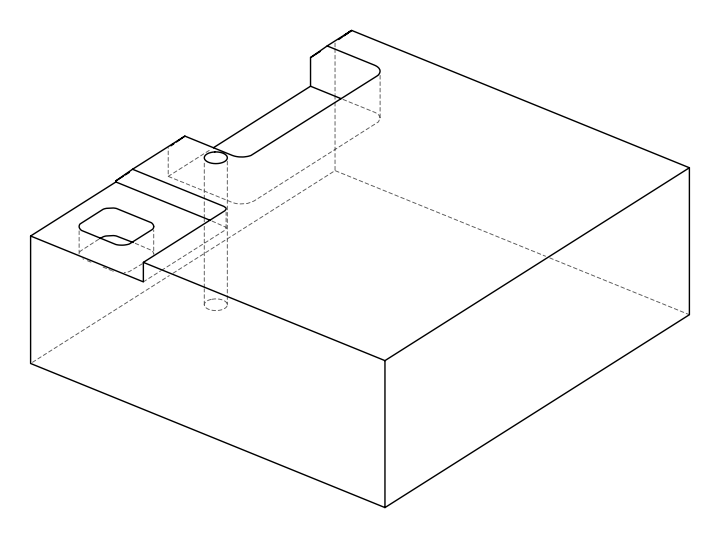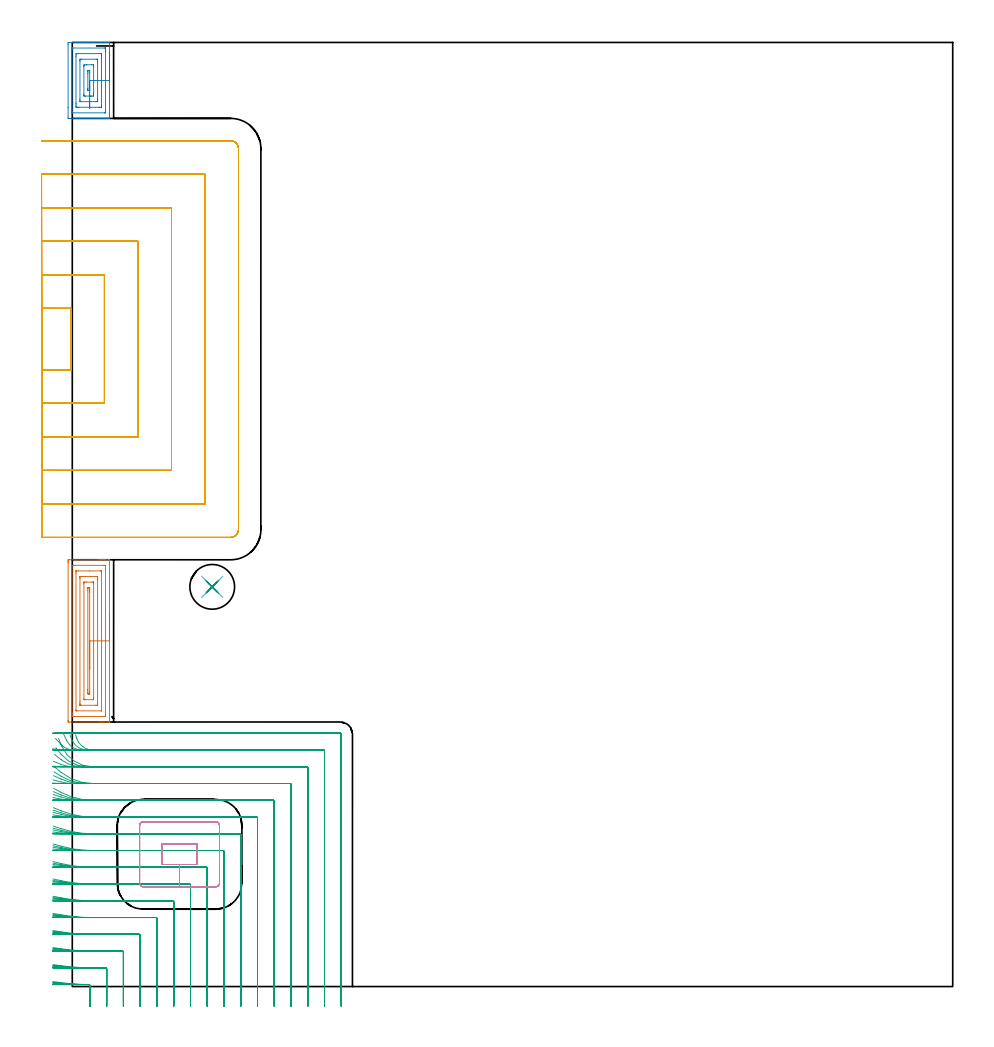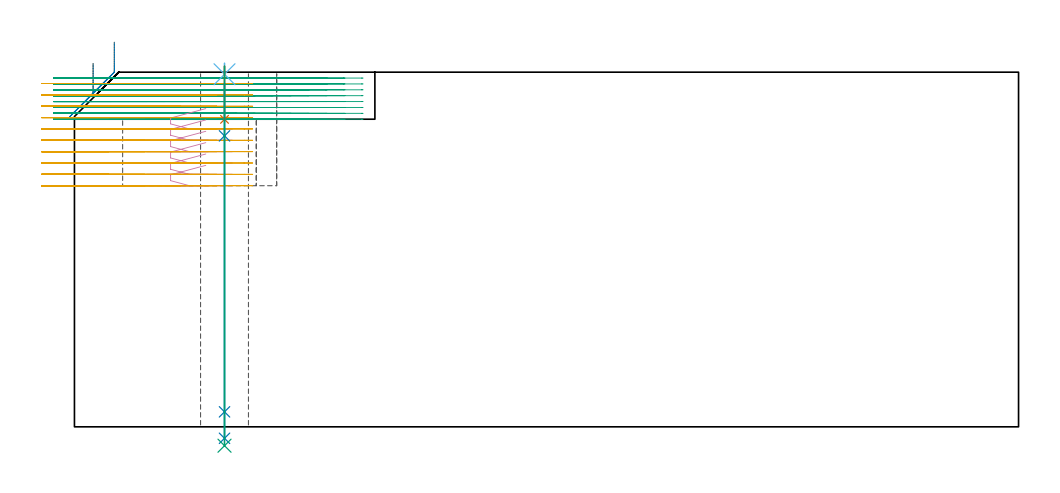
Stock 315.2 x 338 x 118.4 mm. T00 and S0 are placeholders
(PLAN: 9 operations, 6 tool changes, 76.2 min)
(1 AREA_MILL | FG_CHAMFER_SURFACE | UGT0205_001 | 3 min | 7935 mm3)
(2 AREA_MILL_1 | FG_CHAMFER_SURFACE_1 | UGT0205_001 | 1.51 min | 3765 mm3)
(3 MILL_CORNER_NOTCH_RECTANGULAR | CORNER_NOTCH_RECTANGULAR | NXT0201_009 | Follow Part, ap 2, ae 75% | 31.34 min | 148285 mm3)
(4 MILL_RECTANGULAR_POCKET | POCKET_RECTANGULAR_STRAIGHT | NXT0201_012 | Follow Part, ap 4, ae 75% | 2.45 min | 37239 mm3)
(5 MILL_SLOT | SLOT_PARTIAL_RECTANGULAR | NXT0201_012 | Follow Part, ap 4, ae 75% | 36.71 min | 400764 mm3)
(6 SPOT_DRILL | STEP1HOLE | NXT0321_9005460120000 | 0.03 min | 9 mm3)
(7 DRILL_BLIND_HOLE_INTO_CENTER | STEP1HOLE | NXT0301_076 | 0.07 min | 1245 mm3)
(8 GUN_DRILL_THROUGH_HOLE | STEP1HOLE | UGT0307_007 | 0.58 min | 8134 mm3)
(9 DRILL_TO_ENLARGE_THROUGH_HOLE | STEP1HOLE | UGT0301_006 | 0.51 min | 14370 mm3)
(TOOL UGT0205_001 | Chamfer Mill 20 x 3 x 45 deg. | D20 FL50 Z2)
(TOOL NXT0201_009 | ENDMILL 8mm [2P460-0800-NA 1630] | D8 FL26 Z6)
(TOOL NXT0201_012 | ENDMILL 16mm [2P460-1600-NA 1630] | D16 FL38 Z6)
(TOOL NXT0321_9005460120000 | NC Spot Drill, 142deg, 12mm, Carbide, Uncoated | D12 PA142 FL30 Z2)
(TOOL NXT0301_076 | Carbide Drill 10.5mm [860.1-1050-032A1-MM 2214] | D10.5 PA140 FL55 Z2)
(TOOL UGT0307_007 | Gun Drill 10 mm | D10 PA130 FL24 Z1)
(TOOL UGT0301_006 | Twist Drill 16 mm | D16 PA118 FL120 Z2)
(OP 1 AREA_MILL)
G17 G21 G94 G90
T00 M6
G54
G17 G0 G90 X13.3 Y133.75 S1061 M3
G43 Z128.4 H0
G94 G1 Y133.712 Z127.528 F250.
Y133.598 Z126.663
Y133.409 Z125.812
Y133.147 Z124.98
Y132.813 Z124.174
Y132.41 Z123.4
Y131.942 Z122.664
Y131.41 Z121.972
Y130.821 Z121.329
Y130.178 Z120.739
Y129.486 Z120.208
Y128.75 Z119.74
Y127.976 Z119.337
Y127.17 Z119.003
Y126.338 Z118.741
Y125.486 Z118.552
Y124.622 Z118.438
Y123.75 Z118.4
Y94.826
X13.297 Y94.71 Z118.389
X13.194 Y94.703 Z118.286
X13.082 Y94.7 Z118.18
X12.419 Z117.518
X11.656 Z116.755
X11.161 Z116.257
X10.913 Z116.01
X10.284 Z115.381
X10.036 Z115.133
X9.407 Z114.501
X-1.114 Z103.983
X-1.433 Y94.704 Z103.664
X-1.492 Y94.71 Z103.605
X-1.499 Y94.771 Z103.599
X-1.5 Y95.271 Z103.6
Y151.731
X-1.499 Y152.229 Z103.601
X-1.495 Y152.616 Z103.603
X-1.492 Y152.79 Z103.605
X-1.114 Y152.8 Z103.983
X9.407 Z114.501
X10.036 Z115.133
X10.284 Z115.381
X10.913 Z116.01
X11.161 Z116.257
X11.656 Z116.755
X13.082 Z118.181
X13.194 Y152.797 Z118.286
X13.297 Y152.79 Z118.389
X13.3 Y152.674 Z118.4
Y123.75
X11.886 Z116.986
X11.885 Y96.867 Z116.985
X11.884 Y96.775 Z116.984
X11.881 Y96.73 Z116.981
X11.88 Y96.715 Z116.98
X11.851 Y96.71 Z116.951
X11.504 Y96.702 Z116.604
X11.161 Y96.701 Z116.261
X10.629 Y96.7 Z115.729
X0.639 Y96.701 Z105.739
X0.104 Y96.704 Z105.204
X-0.026 Y96.71 Z105.074
X-0.079 Y96.731 Z105.021
X-0.083 Y96.894 Z105.017
X-0.084 Y97.051 Z105.016
X-0.086 Y97.787 Z105.014
Y97.941
X-0.085 Y150.633 Z105.015
X-0.084 Y150.725 Z105.016
X-0.082 Y150.77 Z105.018
X-0.08 Y150.785 Z105.02
X-0.051 Y150.79 Z105.049
X0.296 Y150.798 Z105.396
X0.639 Y150.799 Z105.739
X1.171 Y150.8 Z106.271
X11.161 Y150.799 Z116.261
X11.696 Y150.796 Z116.796
X11.826 Y150.79 Z116.926
X11.879 Y150.769 Z116.979
X11.883 Y150.606 Z116.983
X11.884 Y150.449 Z116.984
X11.886 Y149.713 Z116.986
Y149.559
Y123.75
X10.471 Z115.571
Y98.831
X10.47 Y98.736 Z115.57
X10.468 Y98.713 Z115.568
X10.466 Y98.709 Z115.566
X10.455 Y98.705 Z115.555
X10.412 Y98.701 Z115.512
X1.644 Z106.744
X1.516 Y98.705 Z106.616
X1.388 Y98.71 Z106.488
X1.335 Y98.725 Z106.435
X1.332 Y98.768 Z106.432
X1.33 Y98.831 Z106.43
X1.329 Y99.021 Z106.429
Y147.97
X1.331 Y148.669 Z106.431
X1.333 Y148.764 Z106.433
X1.335 Y148.782 Z106.435
X1.347 Y148.79 Z106.447
X1.391 Y148.797 Z106.491
X1.516 Y148.799 Z106.616
X2.264 Y148.8 Z107.364
X6.21 Z111.31
X10.155 Z115.255
X10.284 Y148.799 Z115.384
X10.413 Y148.797 Z115.513
X10.449 Y148.794 Z115.549
X10.466 Y148.79 Z115.566
X10.467 Y148.782 Z115.567
X10.47 Y148.733 Z115.57
X10.471 Y148.669 Z115.571
Y148.479
Y123.75
X9.057 Z114.157
Y101.501
X9.056 Y100.967 Z114.156
X9.053 Y100.788 Z114.153
X9.05 Y100.726 Z114.15
X9.044 Y100.709 Z114.144
X9.023 Y100.707 Z114.123
X8.925 Y100.704 Z114.025
X8.53 Y100.7 Z113.63
X8.442 Z113.542
X3.181 Z108.281
X2.869 Y100.704 Z107.969
X2.791 Y100.707 Z107.891
X2.756 Y100.71 Z107.856
X2.75 Y100.73 Z107.85
X2.748 Y100.803 Z107.848
X2.744 Y101.144 Z107.844
X2.743 Y101.501 Z107.843
Y102.036
Y145.999
X2.744 Y146.533 Z107.844
X2.747 Y146.712 Z107.847
X2.749 Y146.774 Z107.849
X2.756 Y146.791 Z107.856
X2.777 Y146.793 Z107.877
X2.875 Y146.796 Z107.975
X3.27 Y146.8 Z108.37
X3.358 Z108.458
X8.618 Z113.718
X8.931 Y146.796 Z114.031
X9.009 Y146.793 Z114.109
X9.044 Y146.79 Z114.144
X9.05 Y146.77 Z114.15
X9.052 Y146.697 Z114.152
X9.056 Y146.356 Z114.156
X9.057 Y145.999 Z114.157
Y145.464
Y123.75
X7.643 Z112.743
Y103.291
X7.64 Y102.841 Z112.74
X7.638 Y102.732 Z112.738
X7.637 Y102.713 Z112.737
X7.608 Y102.709 Z112.708
X7.539 Y102.705 Z112.639
X7.348 Y102.701 Z112.448
X4.718 Y102.7 Z109.818
X4.298 Y102.702 Z109.398
X4.215 Y102.705 Z109.315
X4.177 Y102.71 Z109.277
X4.163 Y102.715 Z109.263
X4.162 Y102.735 Z109.262
X4.159 Y102.841 Z109.259
X4.157 Y103.27 Z109.257
Y144.209
X4.16 Y144.659 Z109.26
X4.162 Y144.768 Z109.262
X4.163 Y144.787 Z109.263
X4.192 Y144.791 Z109.292
X4.261 Y144.795 Z109.361
X4.452 Y144.799 Z109.552
X5.023 Y144.8 Z110.123
X7.082 Z112.182
X7.502 Y144.798 Z112.602
X7.585 Y144.795 Z112.685
X7.623 Y144.79 Z112.723
X7.637 Y144.785 Z112.737
X7.638 Y144.765 Z112.738
X7.64 Y144.659 Z112.74
X7.643 Y144.23 Z112.743
Y123.75
X6.229 Z111.329
Y105.617
X6.227 Y105.061 Z111.327
X6.224 Y104.732 Z111.324
X6.222 Y104.713 Z111.322
X6.209 Y104.709 Z111.309
X6.166 Y104.705 Z111.266
X6.078 Y104.704 Z111.178
X5.9 Y104.71 Z111.
X5.578 Y104.736 Z110.678
X5.575 Y105.061 Z110.675
X5.572 Y105.393 Z110.672
X5.571 Y105.95 Z110.671
Y106.284
Y141.883
X5.573 Y142.439 Z110.673
X5.576 Y142.768 Z110.676
X5.578 Y142.787 Z110.678
X5.59 Y142.791 Z110.69
X5.634 Y142.795 Z110.734
X5.722 Y142.796 Z110.822
X5.9 Y142.79 Z111.
X6.222 Y142.764 Z111.322
X6.225 Y142.439 Z111.325
X6.228 Y142.107 Z111.328
X6.229 Y141.549 Z111.329
Y141.216
Y123.75
Y122.878 Z111.367
Y122.014 Z111.481
Y121.162 Z111.67
Y120.33 Z111.932
Y119.524 Z112.266
Y118.75 Z112.669
Y118.014 Z113.137
Y117.322 Z113.668
Y116.679 Z114.258
Y116.09 Z114.901
Y115.558 Z115.593
Y115.09 Z116.329
Y114.687 Z117.103
Y114.353 Z117.909
Y114.091 Z118.741
Y113.902 Z119.592
Y113.788 Z120.457
Y113.75 Z121.329
G0 Z128.4
M5
M2
(OP 2 AREA_MILL_1)
G17 G21 G94 G90
T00 M6
G54
G17 G0 G90 X13.3 Y334.4 S1061 M3
G43 Z128.4 H0
G94 G1 Y334.362 Z127.528 F250.
Y334.248 Z126.663
Y334.059 Z125.812
Y333.797 Z124.98
Y333.463 Z124.174
Y333.06 Z123.4
Y332.592 Z122.664
Y332.06 Z121.972
Y331.471 Z121.329
Y330.828 Z120.739
Y330.136 Z120.208
Y329.4 Z119.74
Y328.626 Z119.337
Y327.82 Z119.003
Y326.988 Z118.741
Y326.136 Z118.552
Y325.272 Z118.438
Y324.4 Z118.4
Y310.985
X13.297 Y310.81 Z118.389
X13.143 Y310.803 Z118.235
X12.981 Y310.8 Z118.081
X12.762 Z117.862
X12.037 Z117.132
X10.798 Z115.895
X9.407 Z114.503
X-1.114 Z103.983
X-1.374 Y310.803 Z103.723
X-1.492 Y310.81 Z103.606
X-1.499 Y310.93 Z103.599
X-1.5 Y314.674 Z103.6
Y337.368
X-1.495 Y337.874 Z103.603
X-1.492 Y337.99 Z103.606
X-1.371 Y338. Z103.726
X10.284 Z115.378
X11.675 Z116.771
X12.037 Z117.132
X12.762 Z117.862
X12.981 Z118.081
X13.143 Y337.997 Z118.235
X13.298 Y337.99 Z118.389
X13.3 Y337.815 Z118.4
Y324.4
X11.886 Z116.986
X11.885 Y313.376 Z116.985
X11.879 Y312.814 Z116.979
X11.82 Y312.809 Z116.92
X11.71 Y312.804 Z116.81
X11.572 Y312.801 Z116.672
X0.174 Z105.274
X-0.017 Y312.806 Z105.083
X-0.052 Y312.81 Z105.048
X-0.079 Y312.816 Z105.021
X-0.08 Y312.86 Z105.02
X-0.084 Y313.065 Z105.016
X-0.085 Y313.221 Z105.015
X-0.086 Y313.96 Z105.014
Y335.424
X-0.079 Y335.986 Z105.021
X-0.02 Y335.991 Z105.08
X0.09 Y335.996 Z105.19
X0.228 Y335.999 Z105.328
X11.626 Z116.726
X11.817 Y335.994 Z116.917
X11.852 Y335.99 Z116.952
X11.879 Y335.984 Z116.979
X11.88 Y335.94 Z116.98
X11.884 Y335.735 Z116.984
X11.885 Y335.579 Z116.985
X11.886 Y334.84 Z116.986
Y324.4
X10.472 Z115.572
X10.471 Y315.713 Z115.571
X10.466 Y315.009 Z115.566
X10.464 Y314.825 Z115.564
X10.284 Y314.81 Z115.384
X9.611 Y314.801 Z114.711
X2.393 Y314.8 Z107.493
X1.718 Y314.803 Z106.818
X1.516 Y314.81 Z106.616
X1.335 Y314.827 Z106.435
X1.332 Y315.009 Z106.432
X1.33 Y315.199 Z106.43
X1.329 Y315.904 Z106.429
X1.328 Y316.095 Z106.428
X1.329 Y333.087 Z106.429
X1.334 Y333.791 Z106.434
X1.335 Y333.975 Z106.435
X1.516 Y333.99 Z106.616
X2.189 Y333.999 Z107.289
X9.407 Y334. Z114.507
X10.082 Y333.996 Z115.182
X10.284 Y333.99 Z115.384
X10.465 Y333.973 Z115.565
X10.468 Y333.791 Z115.568
X10.47 Y333.601 Z115.57
X10.471 Y332.896 Z115.571
X10.472 Y332.705 Z115.572
Y324.4
X9.057 Z114.157
Y317.692
X9.056 Y317.156 Z114.156
X9.054 Y316.976 Z114.154
X9.05 Y316.834 Z114.15
X9.044 Y316.809 Z114.144
X9.022 Y316.807 Z114.122
X8.968 Y316.804 Z114.068
X8.53 Y316.8 Z113.63
X3.27 Z108.37
X2.833 Y316.803 Z107.933
X2.779 Y316.806 Z107.879
X2.755 Y316.81 Z107.855
X2.749 Y316.821 Z107.849
X2.746 Y316.888 Z107.846
X2.744 Y316.952 Z107.844
X2.743 Y317.335 Z107.843
Y317.692
Y331.108
X2.744 Y331.644 Z107.844
X2.746 Y331.824 Z107.846
X2.75 Y331.966 Z107.85
X2.755 Y331.991 Z107.855
X2.778 Y331.994 Z107.878
X2.832 Y331.996 Z107.932
X3.27 Y332. Z108.37
X8.53 Z113.63
X8.967 Y331.997 Z114.067
X9.021 Y331.994 Z114.121
X9.045 Y331.99 Z114.145
X9.05 Y331.979 Z114.15
X9.054 Y331.912 Z114.154
X9.056 Y331.848 Z114.156
X9.057 Y331.465 Z114.157
Y331.108
Y324.4
X7.643 Z112.743
Y319.492
X7.639 Y319.039 Z112.739
X7.636 Y318.828 Z112.736
X7.435 Y318.809 Z112.535
X6.777 Y318.801 Z111.877
X6.568 Y318.8 Z111.668
X4.813 Y318.801 Z109.913
X4.279 Y318.81 Z109.379
X4.164 Y318.829 Z109.264
X4.16 Y319.037 Z109.26
X4.157 Y319.47 Z109.257
Y329.308
X4.16 Y329.761 Z109.26
X4.164 Y329.972 Z109.264
X4.365 Y329.991 Z109.465
X5.023 Y329.999 Z110.123
X5.232 Y330. Z110.332
X6.987 Y329.999 Z112.087
X7.521 Y329.99 Z112.621
X7.636 Y329.971 Z112.736
X7.639 Y329.763 Z112.739
X7.643 Y329.33 Z112.743
Y324.4
X6.229 Z111.329
Y321.829
Y321.27
X6.227 Y320.936 Z111.327
X6.224 Y320.824 Z111.324
X6.222 Y320.811 Z111.322
X6.215 Y320.808 Z111.315
X6.188 Y320.803 Z111.288
X6.13 Y320.801 Z111.23
X5.9 Z111.
X5.746 Y320.802 Z110.846
X5.624 Y320.806 Z110.724
X5.587 Y320.81 Z110.687
X5.578 Y320.816 Z110.678
X5.576 Y320.839 Z110.676
X5.573 Y320.934 Z110.673
X5.571 Y321.27 Z110.671
Y321.605
Y326.971
Y327.53
X5.573 Y327.864 Z110.673
X5.576 Y327.976 Z110.676
X5.578 Y327.989 Z110.678
X5.585 Y327.992 Z110.685
X5.612 Y327.997 Z110.712
X5.67 Y327.999 Z110.77
X5.9 Z111.
X6.053 Y327.998 Z111.153
X6.176 Y327.994 Z111.276
X6.213 Y327.99 Z111.313
X6.222 Y327.984 Z111.322
X6.224 Y327.961 Z111.324
X6.227 Y327.866 Z111.327
X6.228 Y327.53 Z111.328
X6.229 Y327.195 Z111.329
Y324.4
Y323.528 Z111.367
Y322.664 Z111.481
Y321.812 Z111.67
Y320.98 Z111.932
Y320.174 Z112.266
Y319.4 Z112.669
Y318.664 Z113.137
Y317.972 Z113.668
Y317.329 Z114.258
Y316.74 Z114.901
Y316.208 Z115.593
Y315.74 Z116.329
Y315.337 Z117.103
Y315.003 Z117.909
Y314.741 Z118.741
Y314.552 Z119.592
Y314.438 Z120.457
Y314.4 Z121.329
G0 Z128.4
M5
M2
(OP 3 MILL_CORNER_NOTCH_RECTANGULAR)
G17 G21 G94 G90
T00 M6
G54
G17 G0 G90 X6.3 Y-7. S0 M3
G43 Z128.4 H1
Z116.437
G94 G1 Y-4. F250.
Y0.317 F500.
G3 X5.912 Y0.711 R0.4
G2 X-4. Y1.413 R90.
G1 X-6.976 Y1.79 F250.
G0 Z128.4
X12.3 Y-7.
Z116.437
G1 Y-4.
Y6.305 F500.
G3 X11.905 Y6.7 R0.4
G1 X7.307
G2 X-4. Y7.464 R84.
G1 X-6.973 Y7.868 F250.
G0 Z128.4
X18.3 Y-7.
Z116.437
G1 Y-4.
Y12.305 F500.
G3 X17.905 Y12.7 R0.4
G1 X7.307
G2 X-4. Y13.524 R78.
G1 X-6.968 Y13.959 F250.
G0 Z128.4
X24.3 Y-7.
Z116.437
G1 Y-4.
Y18.305 F500.
G3 X23.905 Y18.7 R0.4
G1 X7.307
G2 X-4. Y19.593 R72.
G1 X-6.963 Y20.064 F250.
G0 Z128.4
X30.3 Y-7.
Z116.437
G1 Y-4.
Y24.305 F500.
G3 X29.905 Y24.7 R0.4
G1 X7.307
G2 X-4. Y25.676 R66.
G1 X-6.956 Y26.19 F250.
G0 Z128.4
X36.3 Y-7.
Z116.437
G1 Y-4.
Y30.305 F500.
G3 X35.905 Y30.7 R0.4
G1 X7.307
G2 X-4. Y31.775 R60.
G1 X-6.946 Y32.34 F250.
G0 Z128.4
X42.3 Y-7.
Z116.437
G1 Y-4.
Y36.304 F500.
G3 X41.904 Y36.7 R0.4
G1 X7.307
G2 X-4. Y37.897 R54.
G1 X-6.933 Y38.525 F250.
G0 Z128.4
X48.3 Y-7.
Z116.437
G1 Y-4.
Y42.304 F500.
G3 X47.904 Y42.7 R0.4
G1 X7.307
G2 X-4. Y44.051 R48.
G1 X-6.916 Y44.757 F250.
G0 Z128.4
X54.3 Y-7.
Z116.437
G1 Y-4.
Y48.304 F500.
G3 X53.904 Y48.7 R0.4
G1 X7.307
G2 X-4. Y50.251 R42.
G1 X-6.889 Y51.058 F250.
G0 Z128.4
X60.3 Y-7.
Z116.437
G1 Y-4.
Y54.304 F500.
G3 X59.904 Y54.7 R0.4
G1 X7.307
G2 X-4. Y56.522 R36.
G1 X-6.848 Y57.464 F250.
G0 Z128.4
X66.3 Y-7.
Z116.437
G1 Y-4.
Y60.303 F500.
G3 X65.903 Y60.7 R0.4
G1 X7.307
G2 X-4. Y62.912 R30.
G1 X-6.779 Y64.043 F250.
G0 Z128.4
X72.3 Y-7.
Z116.437
G1 Y-4.
Y66.303 F500.
G3 X71.903 Y66.7 R0.4
G1 X7.307
G2 X-4. Y69.53 R24.
G1 X-6.646 Y70.944 F250.
G0 Z128.4
X78.3 Y-7.
Z116.437
G1 Y-4.
Y72.303 F500.
G3 X77.903 Y72.7 R0.4
G1 X7.307
G2 X-4. Y76.695 R18.
G1 X-6.334 Y78.579 F250.
G0 Z128.4
X84.3 Y-7.
Z116.437
G1 Y-4.
Y78.303 F500.
G3 X83.903 Y78.7 R0.4
G1 X7.307
G2 X-3.761 Y86.063 R12.
G1 X-4.92 Y88.829 F250.
G0 Z128.4
X90.3 Y-7.
Z116.437
G1 Y-4.
Y84.303 F500.
G3 X89.903 Y84.7 R0.4
G1 X7.307
G2 X1.65 Y88.7 R6.
G1 X1.15 Y90.114 F250.
G0 Z128.4
X96.3 Y-7.
Z116.437
G1 Y-4.
Y90.3 F500.
G3 X95.9 Y90.7 R0.4
G1 X7.307
X4.307 F250.
G0 Z128.4
X6.3 Y-7.
Z114.475
G1 Y-4.
Y0.306 F500.
G3 X5.906 Y0.7 R0.4
G2 X-4. Y1.185 R90.
G1 X-6.984 Y1.496 F250.
G0 Z128.4
X12.3 Y-7.
Z114.475
G1 Y-4.
Y6.305 F500.
G3 X11.905 Y6.7 R0.4
G1 X5.345
G2 X-4. Y7.221 R84.
G1 X-6.981 Y7.555 F250.
G0 Z128.4
X18.3 Y-7.
Z114.475
G1 Y-4.
Y12.305 F500.
G3 X17.905 Y12.7 R0.4
G1 X5.345
G2 X-4. Y13.262 R78.
G1 X-6.978 Y13.621 F250.
G0 Z128.4
X24.3 Y-7.
Z114.475
G1 Y-4.
Y18.305 F500.
G3 X23.905 Y18.7 R0.4
G1 X5.345
G2 X-4. Y19.309 R72.
G1 X-6.975 Y19.698 F250.
G0 Z128.4
X30.3 Y-7.
Z114.475
G1 Y-4.
Y24.305 F500.
G3 X29.905 Y24.7 R0.4
G1 X5.345
G2 X-4. Y25.365 R66.
G1 X-6.97 Y25.79 F250.
G0 Z128.4
X36.3 Y-7.
Z114.475
G1 Y-4.
Y30.304 F500.
G3 X35.904 Y30.7 R0.4
G1 X5.345
G2 X-4. Y31.432 R60.
G1 X-6.963 Y31.899 F250.
G0 Z128.4
X42.3 Y-7.
Z114.475
G1 Y-4.
Y36.304 F500.
G3 X41.904 Y36.7 R0.4
G1 X5.345
G2 X-4. Y37.515 R54.
G1 X-6.955 Y38.034 F250.
G0 Z128.4
X48.3 Y-7.
Z114.475
G1 Y-4.
Y42.304 F500.
G3 X47.904 Y42.7 R0.4
G1 X5.345
G2 X-4. Y43.618 R48.
G1 X-6.943 Y44.203 F250.
G0 Z128.4
X54.3 Y-7.
Z114.475
G1 Y-4.
Y48.304 F500.
G3 X53.904 Y48.7 R0.4
G1 X5.345
G2 X-4. Y49.753 R42.
G1 X-6.925 Y50.42 F250.
G0 Z128.4
X60.3 Y-7.
Z114.475
G1 Y-4.
Y54.304 F500.
G3 X59.904 Y54.7 R0.4
G1 X5.345
G2 X-4. Y55.934 R36.
G1 X-6.897 Y56.713 F250.
G0 Z128.4
X66.3 Y-7.
Z114.475
G1 Y-4.
Y60.303 F500.
G3 X65.903 Y60.7 R0.4
G1 X5.345
G2 X-4. Y62.193 R30.
G1 X-6.851 Y63.127 F250.
G0 Z128.4
X72.3 Y-7.
Z114.475
G1 Y-4.
Y66.303 F500.
G3 X71.903 Y66.7 R0.4
G1 X5.345
G2 X-4. Y68.594 R24.
G1 X-6.763 Y69.762 F250.
G0 Z128.4
X78.3 Y-7.
Z114.475
G1 Y-4.
Y72.303 F500.
G3 X77.903 Y72.7 R0.4
G1 X5.345
G2 X-4. Y75.316 R18.
G1 X-6.564 Y76.873 F250.
G0 Z128.4
X84.3 Y-7.
Z114.475
G1 Y-4.
Y78.303 F500.
G3 X83.903 Y78.7 R0.4
G1 X5.345
G2 X-4. Y83.172 R12.
G1 X-5.882 Y85.508 F250.
G0 Z128.4
X90.3 Y-7.
Z114.475
G1 Y-4.
Y84.303 F500.
G3 X89.903 Y84.7 R0.4
G1 X5.345
G2 X-0.308 Y88.688 R6.
G1 X-0.811 Y90.101 F250.
G0 Z128.4
X96.3 Y-7.
Z114.475
G1 Y-4.
Y90.3 F500.
G3 X95.9 Y90.7 R0.4
G1 X5.345
X2.345 F250.
G0 Z128.4
X6.3 Y-7.
Z112.512
G1 Y-4.
Y0.306 F500.
G3 X5.906 Y0.7 R0.4
G1 X3.374
G2 X-4. Y1.003 R90.
G1 X-6.99 Y1.248 F250.
G0 Z128.4
X12.3 Y-7.
Z112.512
G1 Y-4.
Y6.305 F500.
G3 X11.905 Y6.7 R0.4
G1 X3.374
G2 X-4. Y7.024 R84.
G1 X-6.988 Y7.288 F250.
G0 Z128.4
X18.3 Y-7.
Z112.512
G1 Y-4.
Y12.305 F500.
G3 X17.905 Y12.7 R0.4
G1 X3.374
G2 X-4. Y13.049 R78.
G1 X-6.987 Y13.333 F250.
G0 Z128.4
X24.3 Y-7.
Z112.512
G1 Y-4.
Y18.305 F500.
G3 X23.905 Y18.7 R0.4
G1 X3.374
G2 X-4. Y19.079 R72.
G1 X-6.984 Y19.386 F250.
G0 Z128.4
X30.3 Y-7.
Z112.512
G1 Y-4.
Y24.305 F500.
G3 X29.905 Y24.7 R0.4
G1 X3.374
G2 X-4. Y25.113 R66.
G1 X-6.981 Y25.448 F250.
G0 Z128.4
X36.3 Y-7.
Z112.512
G1 Y-4.
Y30.304 F500.
G3 X35.904 Y30.7 R0.4
G1 X3.374
G2 X-4. Y31.155 R60.
G1 X-6.977 Y31.524 F250.
G0 Z128.4
X42.3 Y-7.
Z112.512
G1 Y-4.
Y36.304 F500.
G3 X41.904 Y36.7 R0.4
G1 X3.374
G2 X-4. Y37.206 R54.
G1 X-6.972 Y37.616 F250.
G0 Z128.4
X48.3 Y-7.
Z112.512
G1 Y-4.
Y42.304 F500.
G3 X47.904 Y42.7 R0.4
G1 X3.374
G2 X-4. Y43.27 R48.
G1 X-6.964 Y43.731 F250.
G0 Z128.4
X54.3 Y-7.
Z112.512
G1 Y-4.
Y48.304 F500.
G3 X53.904 Y48.7 R0.4
G1 X3.374
G2 X-4. Y49.352 R42.
G1 X-6.953 Y49.879 F250.
G0 Z128.4
X60.3 Y-7.
Z112.512
G1 Y-4.
Y54.304 F500.
G3 X59.904 Y54.7 R0.4
G1 X3.374
G2 X-4. Y55.463 R36.
G1 X-6.936 Y56.078 F250.
G0 Z128.4
X66.3 Y-7.
Z112.512
G1 Y-4.
Y60.303 F500.
G3 X65.903 Y60.7 R0.4
G1 X3.374
G2 X-4. Y61.62 R30.
G1 X-6.908 Y62.358 F250.
G0 Z128.4
X72.3 Y-7.
Z112.512
G1 Y-4.
Y66.303 F500.
G3 X71.903 Y66.7 R0.4
G1 X3.374
G2 X-4. Y67.861 R24.
G1 X-6.855 Y68.783 F250.
G0 Z128.4
X78.3 Y-7.
Z112.512
G1 Y-4.
Y72.303 F500.
G3 X77.903 Y72.7 R0.4
G1 X3.374
G2 X-4. Y74.28 R18.
G1 X-6.737 Y75.509 F250.
G0 Z128.4
X84.3 Y-7.
Z112.512
G1 Y-4.
Y78.303 F500.
G3 X83.903 Y78.7 R0.4
G1 X3.374
G2 X-4. Y81.233 R12.
G1 X-6.367 Y83.077 F250.
G0 Z128.4
X90.3 Y-7.
Z112.512
G1 Y-4.
Y84.303 F500.
G3 X89.903 Y84.7 R0.4
G1 X3.374
G2 X-2.067 Y88.17 R6.
G1 X-3.331 Y90.891 F250.
G0 Z128.4
X96.3 Y-7.
Z112.512
G1 Y-4.
Y90.3 F500.
G3 X95.9 Y90.7 R0.4
G1 X3.374
X0.374 F250.
G0 Z128.4
X6.3 Y-7.
Z110.55
G1 Y-4.
Y0.306 F500.
G3 X5.906 Y0.7 R0.4
G1 X0.409
G2 X-4. Y0.808 R90.
G1 X-6.996 Y0.955 F250.
G0 Z128.4
X12.3 Y-7.
Z110.55
G1 Y-4.
Y6.305 F500.
G3 X11.905 Y6.7 R0.4
G1 X0.409
G2 X-4. Y6.816 R84.
G1 X-6.996 Y6.973 F250.
G0 Z128.4
X18.3 Y-7.
Z110.55
G1 Y-4.
Y12.305 F500.
G3 X17.905 Y12.7 R0.4
G1 X0.409
G2 X-4. Y12.825 R78.
G1 X-6.995 Y12.994 F250.
G0 Z128.4
X24.3 Y-7.
Z110.55
G1 Y-4.
Y18.305 F500.
G3 X23.905 Y18.7 R0.4
G1 X0.409
G2 X-4. Y18.835 R72.
G1 X-6.994 Y19.019 F250.
G0 Z128.4
X30.3 Y-7.
Z110.55
G1 Y-4.
Y24.305 F500.
G3 X29.905 Y24.7 R0.4
G1 X0.409
G2 X-4. Y24.847 R66.
G1 X-6.993 Y25.048 F250.
G0 Z128.4
X36.3 Y-7.
Z110.55
G1 Y-4.
Y30.304 F500.
G3 X35.904 Y30.7 R0.4
G1 X0.409
G2 X-4. Y30.862 R60.
G1 X-6.992 Y31.083 F250.
G0 Z128.4
X42.3 Y-7.
Z110.55
G1 Y-4.
Y36.304 F500.
G3 X41.904 Y36.7 R0.4
G1 X0.409
G2 X-4. Y36.88 R54.
G1 X-6.99 Y37.125 F250.
G0 Z128.4
X48.3 Y-7.
Z110.55
G1 Y-4.
Y42.304 F500.
G3 X47.904 Y42.7 R0.4
G1 X0.409
G2 X-4. Y42.903 R48.
G1 X-6.987 Y43.179 F250.
G0 Z128.4
X54.3 Y-7.
Z110.55
G1 Y-4.
Y48.304 F500.
G3 X53.904 Y48.7 R0.4
G1 X0.409
G2 X-4. Y48.932 R42.
G1 X-6.983 Y49.247 F250.
G0 Z128.4
X60.3 Y-7.
Z110.55
G1 Y-4.
Y54.304 F500.
G3 X59.904 Y54.7 R0.4
G1 X0.409
G2 X-4. Y54.971 R36.
G1 X-6.977 Y55.339 F250.
G0 Z128.4
X66.3 Y-7.
Z110.55
G1 Y-4.
Y60.303 F500.
G3 X65.903 Y60.7 R0.4
G1 X0.409
G2 X-4. Y61.026 R30.
G1 X-6.967 Y61.467 F250.
G0 Z128.4
X72.3 Y-7.
Z110.55
G1 Y-4.
Y66.303 F500.
G3 X71.903 Y66.7 R0.4
G1 X0.409
G2 X-4. Y67.109 R24.
G1 X-6.949 Y67.66 F250.
G0 Z128.4
X78.3 Y-7.
Z110.55
G1 Y-4.
Y72.303 F500.
G3 X77.903 Y72.7 R0.4
G1 X0.409
G2 X-4. Y73.248 R18.
G1 X-6.909 Y73.983 F250.
G0 Z128.4
X84.3 Y-7.
Z110.55
G1 Y-4.
Y78.303 F500.
G3 X83.903 Y78.7 R0.4
G1 X0.409
G2 X-4. Y79.539 R12.
G1 X-6.79 Y80.642 F250.
G0 Z128.4
X90.3 Y-7.
Z110.55
G1 Y-4.
Y84.303 F500.
G3 X89.903 Y84.7 R0.4
G1 X0.409
G2 X-3.993 Y86.623 R6.
G1 X-6.031 Y88.824 F250.
G0 Z128.4
X96.3 Y-7.
Z110.55
G1 Y-4.
Y90.3 F500.
G3 X95.9 Y90.7 R0.4
G1 X0.409
X-2.591 F250.
G0 Z128.4
X6.3 Y-7.
Z108.587
G1 Y-4.
Y0.306 F500.
G3 X5.906 Y0.7 R0.4
G1 X-3.256
G2 X-4. Y0.703 R90.
G1 X-7. Y0.728 F250.
G0 Z128.4
X12.3 Y-7.
Z108.587
G1 Y-4.
Y6.305 F500.
G3 X11.905 Y6.7 R0.4
G1 X-3.256
G2 X-4. Y6.703 R84.
G1 X-7. Y6.73 F250.
G0 Z128.4
X18.3 Y-7.
Z108.587
G1 Y-4.
Y12.305 F500.
G3 X17.905 Y12.7 R0.4
G1 X-3.256
G2 X-4. Y12.704 R78.
G1 X-7. Y12.732 F250.
G0 Z128.4
X24.3 Y-7.
Z108.587
G1 Y-4.
Y18.305 F500.
G3 X23.905 Y18.7 R0.4
G1 X-3.256
G2 X-4. Y18.704 R72.
G1 X-7. Y18.735 F250.
G0 Z128.4
X30.3 Y-7.
Z108.587
G1 Y-4.
Y24.305 F500.
G3 X29.905 Y24.7 R0.4
G1 X-3.256
G2 X-4. Y24.704 R66.
G1 X-7. Y24.738 F250.
G0 Z128.4
X36.3 Y-7.
Z108.587
G1 Y-4.
Y30.305 F500.
G3 X35.905 Y30.7 R0.4
G1 X-3.256
G2 X-4. Y30.705 R60.
G1 X-7. Y30.742 F250.
G0 Z128.4
X42.3 Y-7.
Z108.587
G1 Y-4.
Y36.304 F500.
G3 X41.904 Y36.7 R0.4
G1 X-3.256
G2 X-4. Y36.705 R54.
G1 X-7. Y36.746 F250.
G0 Z128.4
X48.3 Y-7.
Z108.587
G1 Y-4.
Y42.304 F500.
G3 X47.904 Y42.7 R0.4
G1 X-3.256
G2 X-4. Y42.706 R48.
G1 X-7. Y42.752 F250.
G0 Z128.4
X54.3 Y-7.
Z108.587
G1 Y-4.
Y48.304 F500.
G3 X53.904 Y48.7 R0.4
G1 X-3.256
G2 X-4. Y48.707 R42.
G1 X-7. Y48.76 F250.
G0 Z128.4
X60.3 Y-7.
Z108.587
G1 Y-4.
Y54.304 F500.
G3 X59.904 Y54.7 R0.4
G1 X-3.256
G2 X-4. Y54.708 R36.
G1 X-6.999 Y54.77 F250.
G0 Z128.4
X66.3 Y-7.
Z108.587
G1 Y-4.
Y60.303 F500.
G3 X65.903 Y60.7 R0.4
G1 X-3.256
G2 X-4. Y60.709 R30.
G1 X-6.999 Y60.784 F250.
G0 Z128.4
X72.3 Y-7.
Z108.587
G1 Y-4.
Y66.303 F500.
G3 X71.903 Y66.7 R0.4
G1 X-3.256
G2 X-4. Y66.712 R24.
G1 X-6.999 Y66.805 F250.
G0 Z128.4
X78.3 Y-7.
Z108.587
G1 Y-4.
Y72.303 F500.
G3 X77.903 Y72.7 R0.4
G1 X-3.256
G2 X-4. Y72.715 R18.
G1 X-6.997 Y72.839 F250.
G0 Z128.4
X84.3 Y-7.
Z108.587
G1 Y-4.
Y78.303 F500.
G3 X83.903 Y78.7 R0.4
G1 X-3.256
G2 X-4. Y78.723 R12.
G1 X-6.994 Y78.909 F250.
G0 Z128.4
X90.3 Y-7.
Z108.587
G1 Y-4.
Y84.303 F500.
G3 X89.903 Y84.7 R0.4
G1 X-3.256
G2 X-4. Y84.746 R6.
G1 X-6.977 Y85.118 F250.
G0 Z128.4
X96.3 Y-7.
Z108.587
G1 Y-4.
Y90.3 F500.
G3 X95.9 Y90.7 R0.4
G1 X-3.256
X-6.256 F250.
G0 Z128.4
X6.3 Y-7.
Z106.625
G1 Y-4.
Y0.306 F500.
G3 X5.906 Y0.7 R0.4
G1 X-4.
X-7. F250.
G0 Z128.4
X12.3 Y-7.
Z106.625
G1 Y-4.
Y6.305 F500.
G3 X11.905 Y6.7 R0.4
G1 X5.906
X-4.
X-7. F250.
G0 Z128.4
X18.3 Y-7.
Z106.625
G1 Y-4.
Y12.305 F500.
G3 X17.905 Y12.7 R0.4
G1 X11.905
X-4.
X-7. F250.
G0 Z128.4
X24.3 Y-7.
Z106.625
G1 Y-4.
Y18.305 F500.
G3 X23.905 Y18.7 R0.4
G1 X17.905
X-4.
X-7. F250.
G0 Z128.4
X30.3 Y-7.
Z106.625
G1 Y-4.
Y24.305 F500.
G3 X29.905 Y24.7 R0.4
G1 X23.905
X-4.
X-7. F250.
G0 Z128.4
X36.3 Y-7.
Z106.625
G1 Y-4.
Y30.305 F500.
G3 X35.905 Y30.7 R0.4
G1 X29.905
X-4.
X-7. Y30.701 F250.
G0 Z128.4
X42.3 Y-7.
Z106.625
G1 Y-4.
Y36.304 F500.
G3 X41.904 Y36.7 R0.4
G1 X35.905
X-4.
X-7. Y36.701 F250.
G0 Z128.4
X48.3 Y-7.
Z106.625
G1 Y-4.
Y42.304 F500.
G3 X47.904 Y42.7 R0.4
G1 X41.904
X-4.
X-7. Y42.701 F250.
G0 Z128.4
X54.3 Y-7.
Z106.625
G1 Y-4.
Y48.304 F500.
G3 X53.904 Y48.7 R0.4
G1 X47.904
X-4.
X-7. Y48.701 F250.
G0 Z128.4
X60.3 Y-7.
Z106.625
G1 Y-4.
Y54.304 F500.
G3 X59.904 Y54.7 R0.4
G1 X53.904
X-4.
X-7. Y54.701 F250.
G0 Z128.4
X66.3 Y-7.
Z106.625
G1 Y-4.
Y60.303 F500.
G3 X65.903 Y60.7 R0.4
G1 X59.904
X-4.
X-7. Y60.701 F250.
G0 Z128.4
X72.3 Y-7.
Z106.625
G1 Y-4.
Y66.303 F500.
G3 X71.903 Y66.7 R0.4
G1 X65.903
X-4.
X-7. Y66.701 F250.
G0 Z128.4
X78.3 Y-7.
Z106.625
G1 Y-4.
Y72.303 F500.
G3 X77.903 Y72.7 R0.4
G1 X71.903
X-4.
X-7. Y72.702 F250.
G0 Z128.4
X84.3 Y-7.
Z106.625
G1 Y-4.
Y78.303 F500.
G3 X83.903 Y78.7 R0.4
G1 X77.903
X-4.
X-7. Y78.703 F250.
G0 Z128.4
X90.3 Y-7.
Z106.625
G1 Y-4.
Y84.303 F500.
G3 X89.903 Y84.7 R0.4
G1 X83.903
X-4.
X-7. Y84.705 F250.
G0 Z128.4
X96.3 Y-7.
Z106.625
G1 Y-4.
Y90.3 F500.
G3 X95.9 Y90.7 R0.4
G1 X-3.989
X-6.989 F250.
G0 Z128.4
X6.3 Y-7.
Z104.662
G1 Y-4.
Y0.306 F500.
G3 X5.906 Y0.7 R0.4
G1 X-4.
X-7. F250.
G0 Z128.4
X12.3 Y-7.
Z104.662
G1 Y-4.
Y6.305 F500.
G3 X11.905 Y6.7 R0.4
G1 X-4.
X-7. F250.
G0 Z128.4
X18.3 Y-7.
Z104.662
G1 Y-4.
Y12.305 F500.
G3 X17.905 Y12.7 R0.4
G1 X-4.
X-7. F250.
G0 Z128.4
X24.3 Y-7.
Z104.662
G1 Y-4.
Y18.305 F500.
G3 X23.905 Y18.7 R0.4
G1 X-4.
X-7. F250.
G0 Z128.4
X30.3 Y-7.
Z104.662
G1 Y-4.
Y24.305 F500.
G3 X29.905 Y24.7 R0.4
G1 X-4.
X-7. F250.
G0 Z128.4
X36.3 Y-7.
Z104.662
G1 Y-4.
Y30.305 F500.
G3 X35.905 Y30.7 R0.4
G1 X-4.
X-7. F250.
G0 Z128.4
X42.3 Y-7.
Z104.662
G1 Y-4.
Y36.304 F500.
G3 X41.904 Y36.7 R0.4
G1 X-4.
X-7. F250.
G0 Z128.4
X48.3 Y-7.
Z104.662
G1 Y-4.
Y42.304 F500.
G3 X47.904 Y42.7 R0.4
G1 X-4.
X-7. F250.
G0 Z128.4
X54.3 Y-7.
Z104.662
G1 Y-4.
Y48.304 F500.
G3 X53.904 Y48.7 R0.4
G1 X-4.
X-7. F250.
G0 Z128.4
X60.3 Y-7.
Z104.662
G1 Y-4.
Y54.304 F500.
G3 X59.904 Y54.7 R0.4
G1 X-4.
X-7. F250.
G0 Z128.4
X66.3 Y-7.
Z104.662
G1 Y-4.
Y60.303 F500.
G3 X65.903 Y60.7 R0.4
G1 X-4.
X-7. F250.
G0 Z128.4
X72.3 Y-7.
Z104.662
G1 Y-4.
Y66.303 F500.
G3 X71.903 Y66.7 R0.4
G1 X-4.
X-7. F250.
G0 Z128.4
X78.3 Y-7.
Z104.662
G1 Y-4.
Y72.303 F500.
G3 X77.903 Y72.7 R0.4
G1 X-4.
X-7. F250.
G0 Z128.4
X84.3 Y-7.
Z104.662
G1 Y-4.
Y78.303 F500.
G3 X83.903 Y78.7 R0.4
G1 X-4.
X-7. F250.
G0 Z128.4
X90.3 Y-7.
Z104.662
G1 Y-4.
Y84.303 F500.
G3 X89.903 Y84.7 R0.4
G1 X-4.
X-7. F250.
G0 Z128.4
X96.3 Y-7.
Z104.662
G1 Y-4.
Y90.3 F500.
G3 X95.9 Y90.7 R0.4
G1 X-4.
X-7. F250.
G0 Z128.4
X6.3 Y-7.
Z102.7
G1 Y-4.
Y0.306 F500.
G3 X5.906 Y0.7 R0.4
G1 X-4.
X-7. F250.
G0 Z128.4
X12.3 Y-7.
Z102.7
G1 Y-4.
Y6.305 F500.
G3 X11.905 Y6.7 R0.4
G1 X-4.
X-7. F250.
G0 Z128.4
X18.3 Y-7.
Z102.7
G1 Y-4.
Y12.305 F500.
G3 X17.905 Y12.7 R0.4
G1 X-4.
X-7. F250.
G0 Z128.4
X24.3 Y-7.
Z102.7
G1 Y-4.
Y18.305 F500.
G3 X23.905 Y18.7 R0.4
G1 X-4.
X-7. F250.
G0 Z128.4
X30.3 Y-7.
Z102.7
G1 Y-4.
Y24.305 F500.
G3 X29.905 Y24.7 R0.4
G1 X-4.
X-7. F250.
G0 Z128.4
X36.3 Y-7.
Z102.7
G1 Y-4.
Y30.305 F500.
G3 X35.905 Y30.7 R0.4
G1 X-4.
X-7. F250.
G0 Z128.4
X42.3 Y-7.
Z102.7
G1 Y-4.
Y36.304 F500.
G3 X41.904 Y36.7 R0.4
G1 X-4.
X-7. F250.
G0 Z128.4
X48.3 Y-7.
Z102.7
G1 Y-4.
Y42.304 F500.
G3 X47.904 Y42.7 R0.4
G1 X-4.
X-7. F250.
G0 Z128.4
X54.3 Y-7.
Z102.7
G1 Y-4.
Y48.304 F500.
G3 X53.904 Y48.7 R0.4
G1 X-4.
X-7. F250.
G0 Z128.4
X60.3 Y-7.
Z102.7
G1 Y-4.
Y54.304 F500.
G3 X59.904 Y54.7 R0.4
G1 X-4.
X-7. F250.
G0 Z128.4
X66.3 Y-7.
Z102.7
G1 Y-4.
Y60.303 F500.
G3 X65.903 Y60.7 R0.4
G1 X-4.
X-7. F250.
G0 Z128.4
X72.3 Y-7.
Z102.7
G1 Y-4.
Y66.303 F500.
G3 X71.903 Y66.7 R0.4
G1 X-4.
X-7. F250.
G0 Z128.4
X78.3 Y-7.
Z102.7
G1 Y-4.
Y72.303 F500.
G3 X77.903 Y72.7 R0.4
G1 X-4.
X-7. F250.
G0 Z128.4
X84.3 Y-7.
Z102.7
G1 Y-4.
Y78.303 F500.
G3 X83.903 Y78.7 R0.4
G1 X-4.
X-7. F250.
G0 Z128.4
X90.3 Y-7.
Z102.7
G1 Y-4.
Y84.303 F500.
G3 X89.903 Y84.7 R0.4
G1 X-4.
X-7. F250.
G0 Z128.4
X96.3 Y-7.
Z102.7
G1 Y-4.
Y90.3 F500.
G3 X95.9 Y90.7 R0.4
G1 X-4.
X-7. F250.
G0 Z128.4
M5
M2
(OP 4 MILL_RECTANGULAR_POCKET)
G17 G21 G94 G90
T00 M6
G54
G17 G0 G90 X43.841 Y51. S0 M3
G43 Z128.4 H1
Z106.24
G94 G1 X32.1 Z103.094 F250.
Y43.7 Z101.138
X38.4 Z99.45
X44.7 F500.
Y51.
X32.1
Y43.7
X38.4
Y35.7
X51.3
G3 X52.7 Y37.1 R1.4
G1 Y57.6
G3 X51.3 Y59. R1.4
G1 X25.5
G3 X24.1 Y57.6 R1.4
G1 Y37.1
G3 X25.5 Y35.7 R1.4
G1 X38.4
X39.4
G0 X43.841 Y51. Z102.45
G1 X32.1 Z99.304 F250.
Y43.7 Z97.348
X38.4 Z95.66
X44.7 F500.
Y51.
X32.1
Y43.7
X38.4
Y35.7
X51.3
G3 X52.7 Y37.1 R1.4
G1 Y57.6
G3 X51.3 Y59. R1.4
G1 X25.5
G3 X24.1 Y57.6 R1.4
G1 Y37.1
G3 X25.5 Y35.7 R1.4
G1 X38.4
X39.4
G0 X43.841 Y51. Z98.66
G1 X32.1 Z95.514 F250.
Y43.7 Z93.558
X38.4 Z91.87
X44.7 F500.
Y51.
X32.1
Y43.7
X38.4
Y35.7
X51.3
G3 X52.7 Y37.1 R1.4
G1 Y57.6
G3 X51.3 Y59. R1.4
G1 X25.5
G3 X24.1 Y57.6 R1.4
G1 Y37.1
G3 X25.5 Y35.7 R1.4
G1 X38.4
X39.4
G0 X43.841 Y51. Z94.87
G1 X32.1 Z91.724 F250.
Y43.7 Z89.768
X38.4 Z88.08
X44.7 F500.
Y51.
X32.1
Y43.7
X38.4
Y35.7
X51.3
G3 X52.7 Y37.1 R1.4
G1 Y57.6
G3 X51.3 Y59. R1.4
G1 X25.5
G3 X24.1 Y57.6 R1.4
G1 Y37.1
G3 X25.5 Y35.7 R1.4
G1 X38.4
X39.4
G0 X43.841 Y51. Z91.08
G1 X32.1 Z87.934 F250.
Y43.7 Z85.978
X38.4 Z84.29
X44.7 F500.
Y51.
X32.1
Y43.7
X38.4
Y35.7
X51.3
G3 X52.7 Y37.1 R1.4
G1 Y57.6
G3 X51.3 Y59. R1.4
G1 X25.5
G3 X24.1 Y57.6 R1.4
G1 Y37.1
G3 X25.5 Y35.7 R1.4
G1 X38.4
X39.4
G0 X43.841 Y51. Z87.29
G1 X32.1 Z84.144 F250.
Y43.7 Z82.188
X38.4 Z80.5
X44.7 F500.
Y51.
X32.1
Y43.7
X38.4
Y35.7
X51.3
G3 X52.7 Y37.1 R1.4
G1 Y57.6
G3 X51.3 Y59. R1.4
G1 X25.5
G3 X24.1 Y57.6 R1.4
G1 Y37.1
G3 X25.5 Y35.7 R1.4
G1 X38.4
X39.4
G0 Z128.4
M5
M2
(OP 5 MILL_SLOT)
G17 G21 G94 G90
T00 M6
G54
G17 G0 G90 X-11. Y220.787 S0 M3
G43 Z128.4 H1
Z114.61
G94 G1 X-8. Y220.799 F250.
G2 X-7.746 Y220.8 R60. F500.
G1 X-0.5
Y242.8
X-7.746
X-8. Y242.801
X-11. Y242.813 F250.
Y208.783
X-8. Y208.799
G2 X-7.746 Y208.8 R48. F500.
G1 X11.5
Y254.8
X-7.746
X-8. Y254.801
X-11. Y254.817 F250.
Y196.778
X-8. Y196.799
G2 X-7.746 Y196.8 R36. F500.
G1 X23.5
Y266.8
X-7.746
X-8. Y266.801
X-11. Y266.822 F250.
Y184.767
X-8. Y184.799
G2 X-7.746 Y184.8 R24. F500.
G1 X35.5
Y278.8
X-7.746
G2 X-8. Y278.801 R24.
G1 X-11. Y278.833 F250.
X-10.999 Y172.734
X-8. Y172.797
G2 X-7.746 Y172.8 R12. F500.
G1 X47.5
Y290.8
X-7.746
G2 X-8. Y290.803 R12.
G1 X-10.999 Y290.866 F250.
X-10.746 Y160.8
X-7.746
X56.7 F500.
G3 X59.5 Y163.6 R2.8
G1 Y300.
G3 X56.7 Y302.8 R2.8
G1 X-7.746
X-10.746 F250.
G0 X-11. Y220.799 Z110.82
G1 X-8. Y220.8
X-0.5 F500.
Y242.8
X-8.
X-11. Y242.801 F250.
Y208.799
X-8. Y208.8
X11.5 F500.
Y254.8
X-8.
X-11. Y254.801 F250.
Y196.798
X-8. Y196.8
X23.5 F500.
Y266.8
X-8.
X-11. Y266.802 F250.
Y184.797
X-8. Y184.8
X35.5 F500.
Y278.8
X-8.
X-11. Y278.803 F250.
Y172.795
X-8. Y172.8
X47.5 F500.
Y290.8
X-8.
X-11. Y290.806 F250.
X-10.979 Y160.8
X-7.979
X56.7 F500.
G3 X59.5 Y163.6 R2.8
G1 Y300.
G3 X56.7 Y302.8 R2.8
G1 X-7.978
X-10.978 F250.
G0 X-11. Y220.8 Z107.03
G1 X-8.
X-0.5 F500.
Y242.8
X-8.
X-11. F250.
Y208.8
X-8.
X11.5 F500.
Y254.8
X-8.
X-11. F250.
Y196.8
X-8.
X23.5 F500.
Y266.8
X-8.
X-11. F250.
Y184.8
X-8.
X35.5 F500.
Y278.8
X-8.
X-11. F250.
Y172.8
X-8.
X47.5 F500.
Y290.8
X-8.
X-11. F250.
Y160.8
X-8.
X56.7 F500.
G3 X59.5 Y163.6 R2.8
G1 Y300.
G3 X56.7 Y302.8 R2.8
G1 X-8.
X-11. F250.
G0 Y220.8 Z103.24
G1 X-8.
X-0.5 F500.
Y242.8
X-8.
X-11. F250.
Y208.8
X-8.
X11.5 F500.
Y254.8
X-8.
X-11. F250.
Y196.8
X-8.
X23.5 F500.
Y266.8
X-8.
X-11. F250.
Y184.8
X-8.
X35.5 F500.
Y278.8
X-8.
X-11. F250.
Y172.8
X-8.
X47.5 F500.
Y290.8
X-8.
X-11. F250.
Y160.8
X-8.
X56.7 F500.
G3 X59.5 Y163.6 R2.8
G1 Y300.
G3 X56.7 Y302.8 R2.8
G1 X-8.
X-11. F250.
G0 Y220.8 Z99.45
G1 X-8.
X-0.5 F500.
Y242.8
X-8.
X-11. F250.
Y208.8
X-8.
X11.5 F500.
Y254.8
X-8.
X-11. F250.
Y196.8
X-8.
X23.5 F500.
Y266.8
X-8.
X-11. F250.
Y184.8
X-8.
X35.5 F500.
Y278.8
X-8.
X-11. F250.
Y172.8
X-8.
X47.5 F500.
Y290.8
X-8.
X-11. F250.
Y160.8
X-8.
X56.7 F500.
G3 X59.5 Y163.6 R2.8
G1 Y300.
G3 X56.7 Y302.8 R2.8
G1 X-8.
X-11. F250.
G0 Y220.8 Z95.66
G1 X-8.
X-0.5 F500.
Y242.8
X-8.
X-11. F250.
Y208.8
X-8.
X11.5 F500.
Y254.8
X-8.
X-11. F250.
Y196.8
X-8.
X23.5 F500.
Y266.8
X-8.
X-11. F250.
Y184.8
X-8.
X35.5 F500.
Y278.8
X-8.
X-11. F250.
Y172.8
X-8.
X47.5 F500.
Y290.8
X-8.
X-11. F250.
Y160.8
X-8.
X56.7 F500.
G3 X59.5 Y163.6 R2.8
G1 Y300.
G3 X56.7 Y302.8 R2.8
G1 X-8.
X-11. F250.
G0 Y220.8 Z91.87
G1 X-8.
X-0.5 F500.
Y242.8
X-8.
X-11. F250.
Y208.8
X-8.
X11.5 F500.
Y254.8
X-8.
X-11. F250.
Y196.8
X-8.
X23.5 F500.
Y266.8
X-8.
X-11. F250.
Y184.8
X-8.
X35.5 F500.
Y278.8
X-8.
X-11. F250.
Y172.8
X-8.
X47.5 F500.
Y290.8
X-8.
X-11. F250.
Y160.8
X-8.
X56.7 F500.
G3 X59.5 Y163.6 R2.8
G1 Y300.
G3 X56.7 Y302.8 R2.8
G1 X-8.
X-11. F250.
G0 Y220.8 Z88.08
G1 X-8.
X-0.5 F500.
Y242.8
X-8.
X-11. F250.
Y208.8
X-8.
X11.5 F500.
Y254.8
X-8.
X-11. F250.
Y196.8
X-8.
X23.5 F500.
Y266.8
X-8.
X-11. F250.
Y184.8
X-8.
X35.5 F500.
Y278.8
X-8.
X-11. F250.
Y172.8
X-8.
X47.5 F500.
Y290.8
X-8.
X-11. F250.
Y160.8
X-8.
X56.7 F500.
G3 X59.5 Y163.6 R2.8
G1 Y300.
G3 X56.7 Y302.8 R2.8
G1 X-8.
X-11. F250.
G0 Y220.8 Z84.29
G1 X-8.
X-0.5 F500.
Y242.8
X-8.
X-11. F250.
Y208.8
X-8.
X11.5 F500.
Y254.8
X-8.
X-11. F250.
Y196.8
X-8.
X23.5 F500.
Y266.8
X-8.
X-11. F250.
Y184.8
X-8.
X35.5 F500.
Y278.8
X-8.
X-11. F250.
Y172.8
X-8.
X47.5 F500.
Y290.8
X-8.
X-11. F250.
Y160.8
X-8.
X56.7 F500.
G3 X59.5 Y163.6 R2.8
G1 Y300.
G3 X56.7 Y302.8 R2.8
G1 X-8.
X-11. F250.
G0 Y220.8 Z80.5
G1 X-8.
X-0.5 F500.
Y242.8
X-8.
X-11. F250.
Y208.8
X-8.
X11.5 F500.
Y254.8
X-8.
X-11. F250.
Y196.8
X-8.
X23.5 F500.
Y266.8
X-8.
X-11. F250.
Y184.8
X-8.
X35.5 F500.
Y278.8
X-8.
X-11. F250.
Y172.8
X-8.
X47.5 F500.
Y290.8
X-8.
X-11. F250.
Y160.8
X-8.
X56.7 F500.
G3 X59.5 Y163.6 R2.8
G1 Y300.
G3 X56.7 Y302.8 R2.8
G1 X-8.
X-11. F250.
G0 Z128.4
M5
M2
(OP 6 SPOT_DRILL)
G17 G21 G94 G90
T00 M6
G54
G17 G0 G90 X50.1 Y143.1 S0 M3
G43 Z128.4 H0
G94 G81 G98 Z117.711 F250. R121.4
G80
M5
M2
(OP 7 DRILL_BLIND_HOLE_INTO_CENTER)
G17 G21 G94 G90
T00 M6
G54
G17 G0 G90 X50.1 Y143.1 S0 M3
G43 Z128.4 H1
G94 G81 G98 Z102.65 F250. R120.4
G80
M5
M2
(OP 8 GUN_DRILL_THROUGH_HOLE)
G17 G21 G94 G90
T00 M6
G54
G17 G0 G90 X50.1 Y143.1 M8
G43 Z128.4 H0
Z114.67
S716 M3
G94 G1 Z97.138 F125. M26
G4 X.084
Z5. F250.
G4 X.084
Z-3.832 F125.
G4 X.084
M5
M9
G0 Z114.67
Z128.4
M2
(OP 9 DRILL_TO_ENLARGE_THROUGH_HOLE)
G17 G21 G94 G90
T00 M6
G54
G17 G0 G90 X50.1 Y143.1 S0 M3
G43 Z128.4 H0
G94 G73 G98 Z-6.307 F250. Q15.588 R120.4
G80
M5
M2
